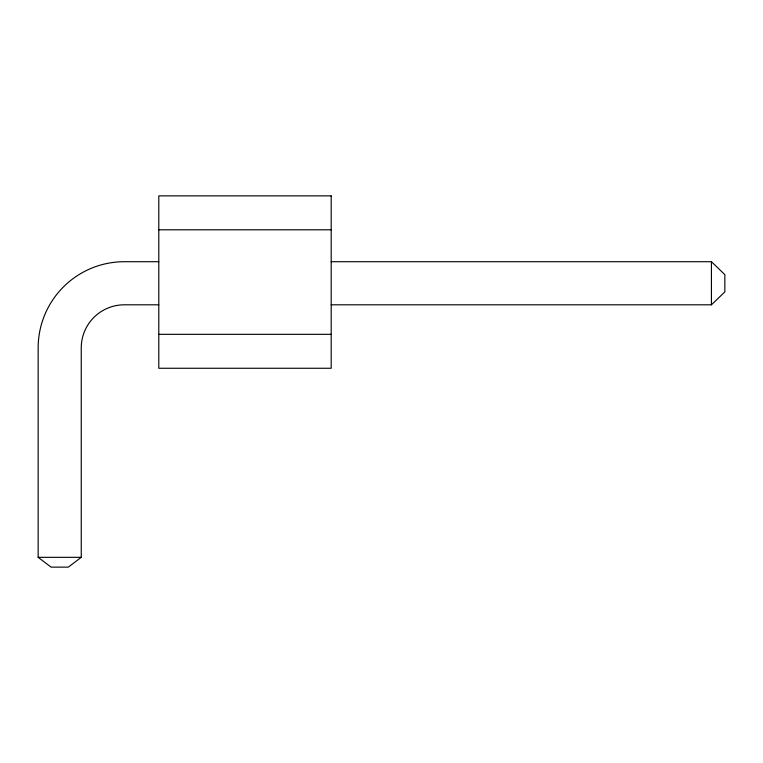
<?xml version="1.0" encoding="UTF-8"?>
<svg xmlns="http://www.w3.org/2000/svg" width="763" height="763" viewBox="0 0 763 763"><rect width="100%" height="100%" fill="white"/><g stroke="black" fill="none" stroke-linecap="round" stroke-linejoin="round"><path stroke-width="1.14" d="M331.19 304.799L711.431 304.799L724.85 291.876L724.85 274.632L711.431 261.709L331.19 261.709M158.79 304.799L124.35 304.799A43.1 43.1 0 0 0 81.25 347.899L81.25 557.333L68.317 567.128L51.083 567.128L38.15 557.333L38.15 347.899A86.2 86.2 0 0 1 124.35 261.709L158.79 261.709M158.79 229.806L331.19 229.806M158.79 334.328L331.19 334.328M38.15 557.333L81.25 557.333M711.431 261.709L711.431 304.799M331.19 195.872L158.79 195.872L158.79 368.262L331.19 368.262L331.19 195.872"/></g></svg>
